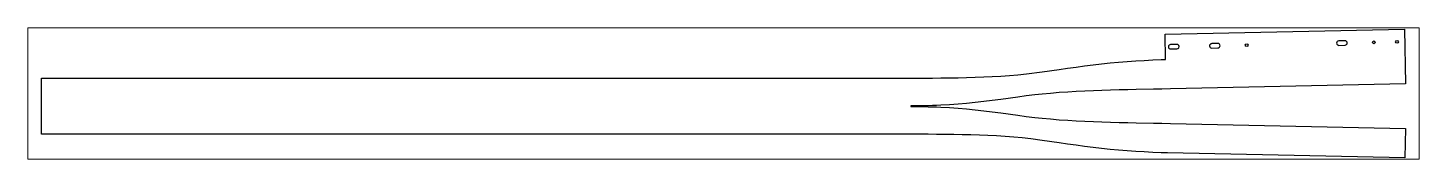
# Paper-space layout 'Layout1' of a CAD drawing. Header units: millimetres. Extents: x 0 to 257, y 85 to 110.
# The model-space entities are those that its viewports show. They can reach past a viewport. Long polylines and large blocks are cut down to what shows.
import ezdxf

# ---------------------------------------------------------------- set-up
doc = ezdxf.new("R2010")
doc.units = ezdxf.units.MM
doc.header["$LTSCALE"] = 25
doc.layers.add('3_Pezzi', color=7, linetype='Continuous')
doc.layers.add('5_Bulloni', color=7, linetype='Continuous')

msp = doc.modelspace()

# ---------------------------------------------------------------- linework, layer by layer
at = {"layer": '3_Pezzi', "color": 3, "linetype": 'Continuous'}
for p, q in [((2653, 140.5), (3218, 152.8)), ((2654.2, 80.4), (2653, 140.5)), ((3218, 152.8), (3220.8, 22.8)), ((2463, 65.3), (2483, 67.8)), ((2483, 67.8), (2503.1, 70.1)), ((2503.1, 70.1), (2523.2, 72.3)), ((2523.2, 72.3), (2543.3, 74.2)), ((2543.3, 74.2), (2563.4, 75.9)), ((2563.4, 75.9), (2583.6, 77.3)), ((2583.6, 77.3), (2603.8, 78.5)), ((2603.8, 78.5), (2624, 79.5)), ((2624, 79.5), (2644.1, 80.2)), ((2644.1, 80.2), (2654.2, 80.4)), ((0, -96.5), (0, 36.5)), ((0, 36.5), (2053, 36.5)), ((2053, 36.5), (2073.2, 36.6)), ((2073.2, 36.6), (2083.3, 36.6)), ((2083.3, 36.6), (2103.5, 36.7)), ((2103.5, 36.7), (2123.7, 36.9)), ((2123.7, 36.9), (2143.9, 37.1)), ((2143.9, 37.1), (2164.1, 37.4)), ((2164.1, 37.4), (2184.3, 37.9)), ((2184.3, 37.9), (2204.5, 38.4)), ((2204.5, 38.4), (2224.7, 39.1)), ((2224.7, 39.1), (2245.1, 40)), ((2245.1, 40), (2265.3, 41.1)), ((2265.3, 41.1), (2285.5, 42.5)), ((2285.5, 42.5), (2305.7, 44.3)), ((2305.7, 44.3), (2325.8, 46.4)), ((2325.8, 46.4), (2363, 51.1)), ((2363, 51.1), (2402.9, 56.9)), ((2402.9, 56.9), (2422.9, 59.8)), ((2422.9, 59.8), (2442.9, 62.6)), ((2442.9, 62.6), (2463, 65.3)), ((2382.7, 0.3), (2362.6, -1.7)), ((2402.9, 2), (2382.7, 0.3)), ((2423.1, 3.5), (2402.9, 2)), ((2443.3, 4.7), (2423.1, 3.5)), ((2463.6, 5.8), (2443.3, 4.7)), ((2483.9, 6.7), (2463.6, 5.8)), ((2504.1, 7.4), (2483.9, 6.7)), ((2524.3, 8), (2504.1, 7.4)), ((2544.6, 8.5), (2524.3, 8)), ((2564.8, 8.9), (2544.6, 8.5)), ((2585, 9.3), (2564.8, 8.9)), ((2625.5, 10), (2585, 9.3)), ((2645.7, 10.3), (2625.5, 10)), ((2665.9, 10.7), (2645.7, 10.3)), ((3220.8, 22.8), (2665.9, 10.7)), ((2063.1, -29.4), (2053, -29.4)), ((2053, -29.4), (2053, -30.6)), ((2053, -30.6), (2063.1, -30.6)), ((2073.2, -29.3), (2063.1, -29.4)), ((2063.1, -30.6), (2073.2, -30.7)), ((2083.3, -29.1), (2073.2, -29.3)), ((2073.2, -30.7), (2083.3, -30.9)), ((2093.4, -28.9), (2083.3, -29.1)), ((2083.3, -30.9), (2093.4, -31.2)), ((2103.5, -28.5), (2093.4, -28.9)), ((2093.4, -31.2), (2103.5, -31.5)), ((2113.6, -28.1), (2103.5, -28.5)), ((2103.5, -31.5), (2113.6, -31.9)), ((2123.8, -27.6), (2113.6, -28.1)), ((2113.6, -31.9), (2123.8, -32.4)), ((2144, -26.5), (2123.8, -27.6)), ((2123.8, -32.4), (2144, -33.5)), ((2164.2, -25), (2144, -26.5)), ((2184.4, -23.3), (2164.2, -25)), ((2204.6, -21.3), (2184.4, -23.3)), ((2224.7, -19.1), (2204.6, -21.3)), ((2244.9, -16.6), (2224.7, -19.1)), ((2265, -14), (2244.9, -16.6)), ((2305.2, -8.4), (2265, -14)), ((2325.3, -5.9), (2305.2, -8.4)), ((2345.4, -3.5), (2325.3, -5.9)), ((2362.6, -1.7), (2345.4, -3.5)), ((2144, -33.5), (2164.2, -35)), ((2164.2, -35), (2184.4, -36.7)), ((2184.4, -36.7), (2204.6, -38.7)), ((2204.6, -38.7), (2224.7, -40.9)), ((2224.7, -40.9), (2244.9, -43.4)), ((2244.9, -43.4), (2265, -46)), ((2265, -46), (2305.2, -51.6)), ((2305.2, -51.6), (2325.3, -54.1)), ((2325.3, -54.1), (2345.4, -56.5)), ((2345.4, -56.5), (2362.6, -58.3)), ((2362.6, -58.3), (2382.7, -60.3)), ((2382.7, -60.3), (2402.9, -62)), ((2402.9, -62), (2423.1, -63.5)), ((2423.1, -63.5), (2443.3, -64.7)), ((2443.3, -64.7), (2463.6, -65.8)), ((2053, -96.5), (0, -96.5)), ((2093.4, -96.7), (2053, -96.5)), ((2113.6, -96.8), (2093.4, -96.7)), ((2133.8, -97), (2113.6, -96.8)), ((2154, -97.3), (2133.8, -97)), ((2174.2, -97.7), (2154, -97.3)), ((2194.4, -98.1), (2174.2, -97.7)), ((2214.6, -98.8), (2194.4, -98.1)), ((2463.6, -65.8), (2483.9, -66.7)), ((2483.9, -66.7), (2504.1, -67.4)), ((2504.1, -67.4), (2524.3, -68)), ((2524.3, -68), (2544.6, -68.5)), ((2544.6, -68.5), (2564.8, -68.9)), ((2564.8, -68.9), (2585, -69.3)), ((2585, -69.3), (2625.5, -70)), ((2625.5, -70), (2645.7, -70.4)), ((2645.7, -70.4), (2665.9, -70.8)), ((2665.9, -70.8), (3220.8, -82.8)), ((3220.8, -82.8), (3219.3, -152.8)), ((2234.8, -99.5), (2214.6, -98.8)), ((2255.2, -100.6), (2234.8, -99.5)), ((2275.4, -101.8), (2255.2, -100.6)), ((2295.6, -103.4), (2275.4, -101.8)), ((2315.7, -105.3), (2295.6, -103.4)), ((2335.8, -107.6), (2315.7, -105.3)), ((2363, -111.1), (2335.8, -107.6)), ((2402.9, -116.9), (2363, -111.1)), ((2422.9, -119.8), (2402.9, -116.9)), ((2442.9, -122.6), (2422.9, -119.8)), ((2463, -125.3), (2442.9, -122.6)), ((2483, -127.8), (2463, -125.3)), ((2503.1, -130.1), (2483, -127.8)), ((2523.2, -132.3), (2503.1, -130.1)), ((2543.3, -134.2), (2523.2, -132.3)), ((2563.4, -135.9), (2543.3, -134.2)), ((2583.6, -137.3), (2563.4, -135.9)), ((2603.8, -138.5), (2583.6, -137.3)), ((2624, -139.5), (2603.8, -138.5)), ((2644.1, -140.2), (2624, -139.5)), ((2658.9, -140.6), (2644.1, -140.2)), ((3219.3, -152.8), (2658.9, -140.6))]:
    msp.add_line(p, q, dxfattribs=at)
at = {"layer": '5_Bulloni', "color": 4, "linetype": 'Continuous'}
for p, q in [((2680.6, 116.3), (2666.1, 116)), ((2666.3, 105.5), (2680.8, 105.8)), ((2777.6, 118.4), (2763.1, 118.1)), ((2763.3, 107.6), (2777.8, 107.9)), ((3077.8, 124.9), (3063.3, 124.6)), ((3063.5, 114.1), (3078, 114.4))]:
    msp.add_line(p, q, dxfattribs=at)
at = {"layer": '5_Bulloni', "color": 2, "linetype": 'Continuous'}
for centre in [(2845.7, 114.6), (3145.7, 121.2), (3200.6, 122.4)]:
    msp.add_circle(centre, 3.25, dxfattribs=at)
at = {"layer": '5_Bulloni', "color": 4, "linetype": 'Continuous'}
for centre, start, end in [((2666.2, 110.7), 91.2657, 271.2657), ((2680.7, 111.1), 271.263, 91.2684), ((2763.2, 112.8), 91.2684, 271.263), ((2777.7, 113.2), 271.2657, 91.2657), ((3063.4, 119.4), 91.2657, 271.2657), ((3077.9, 119.7), 271.2657, 91.2657)]:
    msp.add_arc(centre, 5.25, start, end, dxfattribs=at)

psp = doc.layouts.get("Layout1")

# ---------------------------------------------------------------- viewports
at = {"layer": '0'}
psp.add_viewport(center=(128.5, 97.5), size=(257, 24.37766), view_center_point=(1610.4, 0), view_height=311.61797, dxfattribs=at)

doc.saveas('drawing.dxf')
